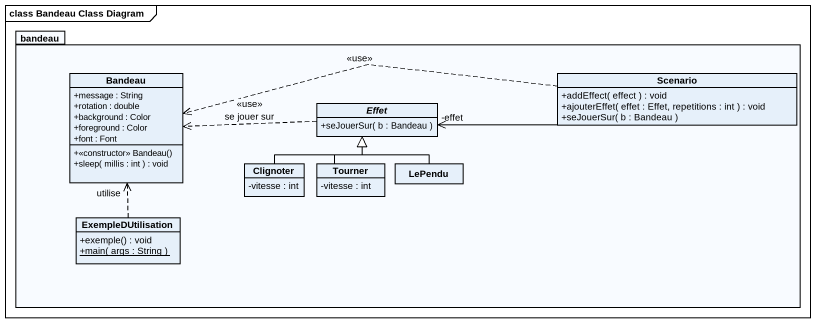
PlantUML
@startuml
mainframe class Bandeau Class Diagram
hide circle
hide empty members
skinparam classAttributeIconSize 0
package bandeau {
  class Bandeau {
    +message : String
    +rotation : double
    +background : Color
    +foreground : Color
    +font : Font
    +<<constructor>> Bandeau()
    +sleep( millis : int ) : void
  }
  abstract class Effet {
    +seJouerSur( b : Bandeau )
  }
  class Scenario {
    +addEffect( effect ) : void
    +ajouterEffet( effet : Effet, repetitions : int ) : void
    +seJouerSur( b : Bandeau )
  }
  class Clignoter {
    -vitesse : int
  }
  class Tourner {
    -vitesse : int
  }
  class LePendu
  class ExempleDUtilisation {
    +exemple() : void
    {static} +main( args : String )
  }
}
Effet .left.> Bandeau : <<use>>\nse jouer sur
Scenario .left.> Bandeau : <<use>>
Scenario -left-> "-effet" Effet
Clignoter -right-|> Effet
Tourner -up-|> Effet
LePendu -up-|> Effet
ExempleDUtilisation .up.> Bandeau : utilise
@enduml
